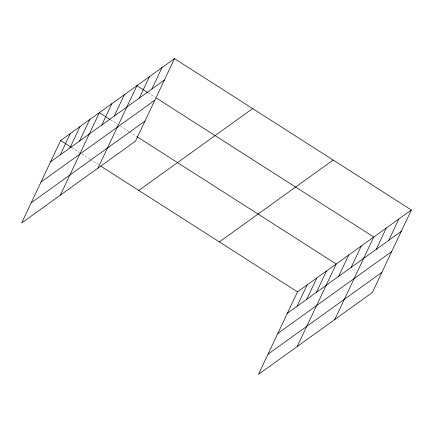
<?xml version="1.0" encoding="UTF-8"?>
<svg xmlns="http://www.w3.org/2000/svg" width="433" height="433" viewBox="0 0 433 433"><rect width="100%" height="100%" fill="white"/><g stroke="black" fill="none" stroke-linecap="round" stroke-linejoin="round"><path stroke-width="0.32" stroke-dasharray="2.17 1.62" d="M148.097 92.786L155.355 97.425M110.529 119.795L117.781 124.433M120.574 126.219L128.947 131.572M129.505 131.93L136.763 136.568M71.813 147.626L79.634 152.616M81.864 154.045L89.68 159.041M90.237 159.398L98.616 164.751"/><path stroke-width="0.65" d="M174.504 58.644L60.652 140.487L21.65 222.995L135.502 141.147L174.504 58.644L411.35 210.005L372.348 292.513L258.496 374.356L297.498 291.853L411.35 210.005M60.225 154.9L70.33 133.532M69.902 147.945L80.008 126.577M79.58 140.99L89.685 119.616M60.36 195.164L99.363 112.661L109.966 119.438M101.782 125.029L111.882 103.66M114.307 116.028L124.406 94.654M97.934 168.156L136.931 85.653L147.539 92.429M139.356 98.02L149.455 76.652M151.88 89.019L161.98 67.645M297.07 306.266L307.176 284.892M306.748 299.306L316.853 277.937M316.426 292.351L326.531 270.982M297.206 346.53L336.208 264.022L137.326 136.92M338.628 276.389L348.733 255.021M351.152 267.388L361.252 246.02M334.779 319.522L373.776 237.013L156.47 98.139M376.201 249.381L386.301 228.012M388.726 240.38L398.825 219.011M50.547 161.861L164.405 80.013M41.011 182.033L154.868 100.191M31.187 202.817L145.039 120.975M138.809 190.439L252.661 108.596M219.336 241.901L333.194 160.058M287.393 313.221L401.25 231.379M277.856 333.394L391.713 251.551M268.032 354.183L381.884 272.335M60.652 140.487L71.256 147.269M100.846 166.175L297.498 291.853"/></g></svg>
